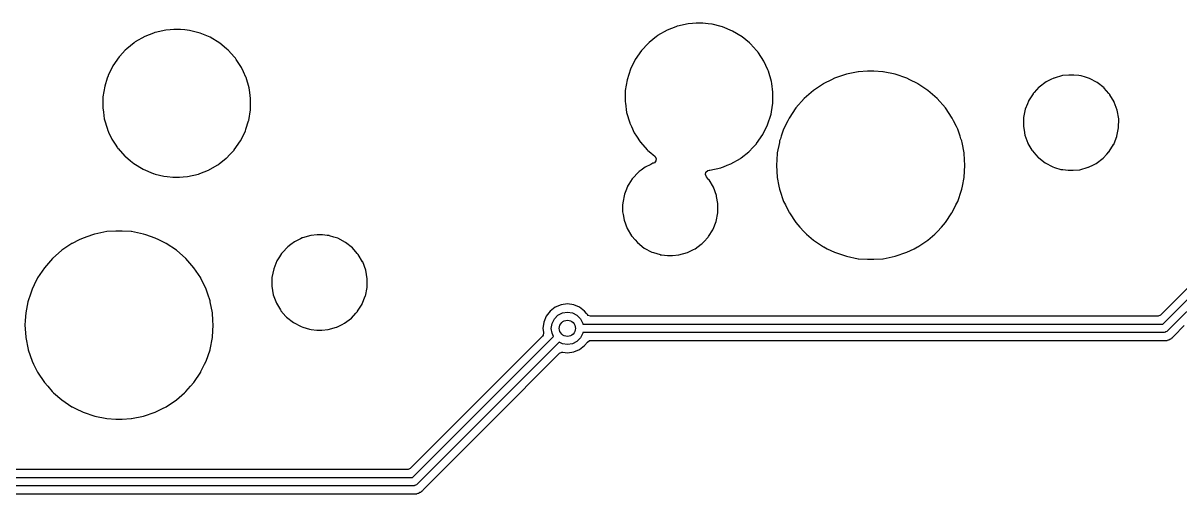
# Model space of a CAD drawing. Extents: x 0.6 to 14.8, y -5.2 to -0.6.
# Drawn here: x 9.391 to 10.52, y -3.27 to -2.81 of the extents above; entities that cross this region are included whole.
import ezdxf

# ---------------------------------------------------------------- set-up
doc = ezdxf.new("R2010")
doc.units = 0
doc.header["$MEASUREMENT"] = 0
doc.layers.add('BLACK', color=7, linetype='CONTINUOUS')

msp = doc.modelspace()

# ---------------------------------------------------------------- linework, layer by layer
at = {"layer": 'BLACK', "linetype": 'CONTINUOUS'}
for p, q in [((10.0397, -2.81104), (10.0292, -2.8134)), ((10.0398, -2.81103), (10.0397, -2.81104)), ((10.044, -2.81071), (10.0398, -2.81103)), ((10.0398, -2.81103), (10.0398, -2.81103)), ((10.0476, -2.81044), (10.044, -2.81071)), ((10.054, -2.81044), (10.0476, -2.81044)), ((10.0591, -2.81096), (10.054, -2.81044)), ((10.0627, -2.81133), (10.0591, -2.81096)), ((10.0629, -2.81134), (10.0627, -2.81133)), ((10.0627, -2.81133), (10.0627, -2.81133)), ((10.063, -2.81138), (10.0629, -2.81134)), ((10.0718, -2.8136), (10.063, -2.81138)), ((10.063, -2.81138), (10.063, -2.81138)), ((9.51786, -2.82012), (9.50936, -2.82342)), ((9.51921, -2.81959), (9.51786, -2.82012)), ((9.51934, -2.81954), (9.51921, -2.81959)), ((9.51921, -2.81959), (9.51921, -2.81959)), ((9.52979, -2.81718), (9.51934, -2.81954)), ((9.52993, -2.81717), (9.52979, -2.81718)), ((9.53418, -2.81685), (9.52993, -2.81717)), ((9.52993, -2.81717), (9.52993, -2.81717)), ((9.53775, -2.81659), (9.53418, -2.81685)), ((9.54412, -2.81659), (9.53775, -2.81659)), ((9.54828, -2.817), (9.54412, -2.81659)), ((9.55288, -2.81747), (9.54828, -2.817)), ((9.55302, -2.81748), (9.55288, -2.81747)), ((9.55288, -2.81747), (9.55288, -2.81747)), ((9.5634, -2.82012), (9.55302, -2.81748)), ((9.57328, -2.82426), (9.5634, -2.82012)), ((10.0099, -2.8226), (10.0098, -2.82269)), ((10.0192, -2.81728), (10.0099, -2.8226)), ((10.0277, -2.81398), (10.0192, -2.81728)), ((10.0291, -2.81345), (10.0277, -2.81398)), ((10.0292, -2.8134), (10.0291, -2.81345)), ((10.0291, -2.81345), (10.0291, -2.81345)), ((10.0733, -2.81398), (10.0718, -2.8136)), ((10.0831, -2.81812), (10.0733, -2.81398)), ((10.0923, -2.82368), (10.0831, -2.81812)), ((9.4988, -2.82973), (9.49165, -2.83537)), ((9.49995, -2.82883), (9.4988, -2.82973)), ((9.50006, -2.82874), (9.49995, -2.82883)), ((9.49995, -2.82883), (9.49995, -2.82883)), ((9.50936, -2.82342), (9.50006, -2.82874)), ((9.58244, -2.82982), (9.57328, -2.82426)), ((9.58255, -2.82991), (9.58244, -2.82982)), ((9.58924, -2.83548), (9.58255, -2.82991)), ((10.0002, -2.83063), (9.99452, -2.83667)), ((10.0015, -2.82923), (10.0002, -2.83063)), ((10.0087, -2.8236), (10.0015, -2.82923)), ((10.0098, -2.82269), (10.0087, -2.8236)), ((10.0098, -2.82269), (10.0098, -2.82269)), ((10.0924, -2.82377), (10.0923, -2.82368)), ((10.0996, -2.82974), (10.0924, -2.82377)), ((10.1005, -2.83053), (10.0996, -2.82974)), ((10.1006, -2.83063), (10.1005, -2.83053)), ((10.1065, -2.83715), (10.1006, -2.83063)), ((10.1006, -2.83063), (10.1006, -2.83063)), ((9.48431, -2.84317), (9.4782, -2.85197)), ((9.4848, -2.84265), (9.48431, -2.84317)), ((9.49033, -2.83677), (9.4848, -2.84265)), ((9.49165, -2.83537), (9.49033, -2.83677)), ((9.59067, -2.83667), (9.58924, -2.83548)), ((9.59077, -2.83677), (9.59067, -2.83667)), ((9.597, -2.84376), (9.59077, -2.83677)), ((9.59077, -2.83677), (9.59077, -2.83677)), ((9.59781, -2.84466), (9.597, -2.84376)), ((9.59789, -2.84478), (9.59781, -2.84466)), ((9.59865, -2.84594), (9.59789, -2.84478)), ((9.59789, -2.84478), (9.59789, -2.84478)), ((9.99417, -2.83703), (9.98807, -2.84583)), ((9.99452, -2.83667), (9.99417, -2.83703)), ((10.1076, -2.83845), (10.1065, -2.83715)), ((10.1077, -2.83852), (10.1076, -2.83845)), ((10.1078, -2.83864), (10.1077, -2.83852)), ((10.1082, -2.83929), (10.1078, -2.83864)), ((10.1078, -2.83864), (10.1078, -2.83864)), ((10.1135, -2.84747), (10.1082, -2.83929)), ((9.4782, -2.85197), (9.47347, -2.86158)), ((9.60368, -2.85362), (9.59865, -2.84594)), ((9.60569, -2.85798), (9.60368, -2.85362)), ((9.98333, -2.85544), (9.98006, -2.86564)), ((9.98807, -2.84583), (9.98333, -2.85544)), ((10.1156, -2.85185), (10.1135, -2.84747)), ((10.1175, -2.85613), (10.1156, -2.85185)), ((10.118, -2.8572), (10.1175, -2.85613)), ((9.4727, -2.86398), (9.4702, -2.87178)), ((9.47342, -2.86172), (9.4727, -2.86398)), ((9.47347, -2.86158), (9.47342, -2.86172)), ((9.6081, -2.8632), (9.60569, -2.85798)), ((9.60816, -2.86334), (9.6081, -2.8632)), ((9.61116, -2.87363), (9.60816, -2.86334)), ((9.98006, -2.86564), (9.97834, -2.87621)), ((10.121, -2.86749), (10.118, -2.8572)), ((10.1213, -2.86947), (10.121, -2.86749)), ((10.1797, -2.86564), (10.172, -2.86945)), ((10.1827, -2.86419), (10.1797, -2.86564)), ((10.1941, -2.86032), (10.1827, -2.86419)), ((10.2058, -2.85798), (10.1941, -2.86032)), ((10.206, -2.85797), (10.2058, -2.85798)), ((10.2148, -2.85739), (10.206, -2.85797)), ((10.206, -2.85797), (10.206, -2.85797)), ((10.2209, -2.85739), (10.2148, -2.85739)), ((10.2148, -2.85739), (10.2148, -2.85739)), ((10.2148, -2.85739), (10.2148, -2.85739)), ((10.2297, -2.85797), (10.2209, -2.85739)), ((10.2209, -2.85739), (10.2209, -2.85739)), ((10.2209, -2.85739), (10.2209, -2.85739)), ((10.2299, -2.85798), (10.2297, -2.85797)), ((10.2297, -2.85797), (10.2297, -2.85797)), ((10.2416, -2.86032), (10.2299, -2.85798)), ((10.253, -2.86419), (10.2416, -2.86032)), ((10.256, -2.86564), (10.253, -2.86419)), ((10.2637, -2.86945), (10.256, -2.86564)), ((10.3891, -2.86776), (10.3822, -2.87287)), ((10.3937, -2.8655), (10.3891, -2.86776)), ((10.3966, -2.86406), (10.3937, -2.8655)), ((10.3968, -2.86398), (10.3966, -2.86406)), ((10.3966, -2.86406), (10.3966, -2.86406)), ((10.405, -2.86166), (10.3968, -2.86398)), ((10.4113, -2.86108), (10.405, -2.86166)), ((10.4162, -2.86108), (10.4113, -2.86108)), ((10.421, -2.86165), (10.4162, -2.86108)), ((10.423, -2.86188), (10.421, -2.86165)), ((10.4232, -2.8619), (10.423, -2.86188)), ((10.423, -2.86188), (10.423, -2.86188)), ((10.4234, -2.86195), (10.4232, -2.8619)), ((10.4274, -2.8632), (10.4234, -2.86195)), ((10.4234, -2.86195), (10.4234, -2.86195)), ((10.4313, -2.86443), (10.4274, -2.8632)), ((10.4389, -2.86841), (10.4313, -2.86443)), ((9.4702, -2.87178), (9.46848, -2.88235)), ((9.6118, -2.87828), (9.61116, -2.87363)), ((9.61258, -2.88404), (9.6118, -2.87828)), ((9.97834, -2.87621), (9.9782, -2.88692)), ((10.1224, -2.87783), (10.1213, -2.86947)), ((10.1223, -2.88881), (10.1225, -2.8781)), ((10.1225, -2.8781), (10.1224, -2.87783)), ((10.1619, -2.87619), (10.1528, -2.88412)), ((10.1719, -2.86951), (10.1619, -2.87619)), ((10.172, -2.86945), (10.1719, -2.86951)), ((10.172, -2.86945), (10.172, -2.86945)), ((10.2638, -2.86951), (10.2637, -2.86945)), ((10.2637, -2.86945), (10.2637, -2.86945)), ((10.2738, -2.87619), (10.2638, -2.86951)), ((10.2829, -2.88412), (10.2738, -2.87619)), ((10.3775, -2.87796), (10.3764, -2.87914)), ((10.3764, -2.87914), (10.3764, -2.87929)), ((10.3821, -2.873), (10.3775, -2.87796)), ((10.3822, -2.87287), (10.3821, -2.873)), ((10.4456, -2.8737), (10.4389, -2.86841)), ((10.4457, -2.87383), (10.4456, -2.8737)), ((10.4504, -2.87914), (10.4457, -2.87383)), ((10.4512, -2.88012), (10.4504, -2.87914)), ((9.46848, -2.88235), (9.46834, -2.89306)), ((9.61248, -2.89422), (9.6126, -2.88438)), ((9.61261, -2.88424), (9.61258, -2.88404)), ((9.6126, -2.88438), (9.61261, -2.88424)), ((9.9782, -2.88692), (9.97822, -2.88707)), ((9.97822, -2.88707), (9.97822, -2.88707)), ((9.97822, -2.88707), (9.97844, -2.88867)), ((9.97844, -2.88867), (9.97965, -2.89754)), ((10.122, -2.89061), (10.1223, -2.88895)), ((10.1223, -2.88895), (10.1223, -2.88881)), ((10.1223, -2.88895), (10.1223, -2.88895)), ((10.1528, -2.88412), (10.1449, -2.89316)), ((10.2908, -2.89316), (10.2829, -2.88412)), ((10.3708, -2.88902), (10.3687, -2.8943)), ((10.3718, -2.88653), (10.3708, -2.88902)), ((10.3719, -2.88637), (10.3718, -2.88653)), ((10.3718, -2.88653), (10.3718, -2.88653)), ((10.3731, -2.88438), (10.3719, -2.88637)), ((10.3764, -2.87929), (10.3731, -2.88438)), ((10.3764, -2.87929), (10.3764, -2.87929)), ((10.4513, -2.88028), (10.4512, -2.88012)), ((10.4555, -2.88731), (10.4513, -2.88028)), ((10.4513, -2.88028), (10.4513, -2.88028)), ((10.4556, -2.88746), (10.4555, -2.88731)), ((10.4555, -2.88731), (10.4555, -2.88731)), ((10.4586, -2.89548), (10.4556, -2.88746)), ((9.46834, -2.89306), (9.46836, -2.89321)), ((9.46836, -2.89321), (9.46893, -2.89739)), ((9.46836, -2.89321), (9.46836, -2.89321)), ((9.46893, -2.89739), (9.46978, -2.90368)), ((9.61074, -2.90552), (9.61247, -2.89495)), ((9.61247, -2.89495), (9.61248, -2.89422)), ((9.97965, -2.89754), (9.98264, -2.90782)), ((10.1173, -2.90958), (10.1206, -2.89938)), ((10.1206, -2.89938), (10.122, -2.89061)), ((10.1449, -2.89316), (10.1382, -2.90317)), ((10.2975, -2.90317), (10.2908, -2.89316)), ((10.3687, -2.8943), (10.3671, -2.90268)), ((10.46, -2.90389), (10.4586, -2.89548)), ((9.46978, -2.90368), (9.47278, -2.91396)), ((9.60808, -2.91384), (9.6107, -2.90566)), ((9.6107, -2.90566), (9.61074, -2.90552)), ((9.98264, -2.90782), (9.98271, -2.90795)), ((9.98271, -2.90795), (9.98271, -2.90795)), ((9.98271, -2.90795), (9.98429, -2.9114)), ((9.98429, -2.9114), (9.98713, -2.91755)), ((10.1126, -2.91919), (10.1173, -2.90958)), ((10.1369, -2.90586), (10.1329, -2.91395)), ((10.1382, -2.90328), (10.1369, -2.90586)), ((10.1382, -2.90317), (10.1382, -2.90328)), ((10.1382, -2.90328), (10.1382, -2.90328)), ((10.2975, -2.90328), (10.2975, -2.90317)), ((10.2988, -2.90586), (10.2975, -2.90328)), ((10.2975, -2.90328), (10.2975, -2.90328)), ((10.3015, -2.91122), (10.2988, -2.90586)), ((10.3028, -2.91395), (10.3015, -2.91122)), ((10.367, -2.90971), (10.3669, -2.91122)), ((10.3669, -2.91122), (10.367, -2.9114)), ((10.3671, -2.90268), (10.367, -2.90552)), ((10.367, -2.90552), (10.367, -2.90971)), ((10.367, -2.9114), (10.3676, -2.91481)), ((10.367, -2.9114), (10.367, -2.9114)), ((10.4582, -2.92081), (10.4599, -2.91244)), ((10.4599, -2.91244), (10.46, -2.90389)), ((9.47278, -2.91396), (9.47284, -2.91409)), ((9.47284, -2.91409), (9.47284, -2.91409)), ((9.47284, -2.91409), (9.47404, -2.91669)), ((9.47404, -2.91669), (9.47726, -2.92369)), ((9.47726, -2.92369), (9.48047, -2.92858)), ((9.60274, -2.92533), (9.60748, -2.91572)), ((9.60748, -2.91572), (9.60808, -2.91384)), ((9.98713, -2.91755), (9.98916, -2.92064)), ((9.98916, -2.92064), (9.99288, -2.92632)), ((10.1065, -2.92799), (10.1126, -2.91919)), ((10.1297, -2.92332), (10.129, -2.92534)), ((10.1306, -2.92081), (10.1297, -2.92332)), ((10.1329, -2.91395), (10.1306, -2.92081)), ((10.3051, -2.92081), (10.3028, -2.91395)), ((10.306, -2.92332), (10.3051, -2.92081)), ((10.3067, -2.92534), (10.306, -2.92332)), ((10.3676, -2.91481), (10.3684, -2.91964)), ((10.3684, -2.91964), (10.3714, -2.92765)), ((10.4554, -2.92799), (10.4582, -2.92098)), ((10.4582, -2.92098), (10.4582, -2.92081)), ((9.48047, -2.92858), (9.48284, -2.93219)), ((9.48284, -2.93219), (9.48314, -2.93265)), ((9.48314, -2.93265), (9.48323, -2.93275)), ((9.48323, -2.93275), (9.48323, -2.93275)), ((9.48323, -2.93275), (9.49, -2.94034)), ((9.5921, -2.93896), (9.59654, -2.93424)), ((9.59654, -2.93424), (9.59664, -2.93413)), ((9.59654, -2.93424), (9.59654, -2.93424)), ((9.59664, -2.93413), (9.60274, -2.92533)), ((9.99288, -2.92632), (9.993, -2.92651)), ((9.993, -2.92651), (9.9931, -2.92661)), ((9.9931, -2.92661), (9.9931, -2.92661)), ((9.9931, -2.92661), (9.99981, -2.93413)), ((9.99981, -2.93413), (10.0001, -2.9345)), ((10.0001, -2.9345), (10.0002, -2.93459)), ((10.0002, -2.93459), (10.0002, -2.93459)), ((10.0002, -2.93459), (10.0032, -2.93701)), ((10.0992, -2.93579), (10.1028, -2.93195)), ((10.1028, -2.93195), (10.1064, -2.9281)), ((10.1064, -2.9281), (10.1065, -2.92799)), ((10.1064, -2.9281), (10.1064, -2.9281)), ((10.1287, -2.92698), (10.1267, -2.93714)), ((10.129, -2.92547), (10.1287, -2.92698)), ((10.129, -2.92534), (10.129, -2.92547)), ((10.129, -2.92547), (10.129, -2.92547)), ((10.3067, -2.92547), (10.3067, -2.92534)), ((10.307, -2.92698), (10.3067, -2.92547)), ((10.3067, -2.92547), (10.3067, -2.92547)), ((10.309, -2.93714), (10.307, -2.92698)), ((10.3714, -2.92765), (10.3714, -2.9278)), ((10.3714, -2.9278), (10.3714, -2.92781)), ((10.3714, -2.92781), (10.3753, -2.93424)), ((10.3753, -2.93424), (10.3757, -2.93499)), ((10.3757, -2.93499), (10.3758, -2.93513)), ((10.3758, -2.93513), (10.3758, -2.93513)), ((10.3758, -2.93513), (10.3792, -2.93896)), ((10.4507, -2.93569), (10.455, -2.9289)), ((10.455, -2.9289), (10.4551, -2.92875)), ((10.4551, -2.92875), (10.4554, -2.92799)), ((9.49, -2.94034), (9.49027, -2.94064)), ((9.49027, -2.94064), (9.49038, -2.94073)), ((9.49038, -2.94073), (9.49038, -2.94073)), ((9.49038, -2.94073), (9.49531, -2.94483)), ((9.49531, -2.94483), (9.49851, -2.94749)), ((9.58202, -2.94767), (9.58877, -2.94235)), ((9.58877, -2.94235), (9.5893, -2.94193)), ((9.5893, -2.94193), (9.5921, -2.93896)), ((10.0032, -2.93701), (10.0055, -2.93896)), ((10.0055, -2.93896), (10.0072, -2.94033)), ((10.0067, -2.94663), (10.0058, -2.94703)), ((10.0083, -2.94478), (10.0067, -2.94663)), ((10.0072, -2.94033), (10.0084, -2.94237)), ((10.0084, -2.94237), (10.0083, -2.94478)), ((10.0814, -2.94774), (10.0907, -2.94243)), ((10.0907, -2.94243), (10.0913, -2.94202)), ((10.0913, -2.94202), (10.099, -2.93588)), ((10.099, -2.93588), (10.0992, -2.93579)), ((10.1262, -2.94383), (10.1259, -2.94914)), ((10.1267, -2.93726), (10.1262, -2.94383)), ((10.1267, -2.93714), (10.1267, -2.93726)), ((10.1267, -2.93726), (10.1267, -2.93726)), ((10.309, -2.93726), (10.309, -2.93714)), ((10.3095, -2.94383), (10.309, -2.93726)), ((10.309, -2.93726), (10.309, -2.93726)), ((10.3098, -2.94914), (10.3095, -2.94383)), ((10.3792, -2.93896), (10.3814, -2.94141)), ((10.3814, -2.94141), (10.3815, -2.94153)), ((10.3815, -2.94153), (10.3821, -2.94202)), ((10.3821, -2.94202), (10.3881, -2.9467)), ((10.3881, -2.9467), (10.3956, -2.95068)), ((10.4379, -2.94735), (10.4447, -2.94224)), ((10.4447, -2.94224), (10.4483, -2.93837)), ((10.4483, -2.93837), (10.4504, -2.9361)), ((10.4504, -2.9361), (10.4505, -2.93597)), ((10.4504, -2.9361), (10.4504, -2.9361)), ((10.4505, -2.93597), (10.4507, -2.93569)), ((9.49851, -2.94749), (9.50766, -2.95304)), ((9.50766, -2.95304), (9.51754, -2.95719)), ((9.51754, -2.95719), (9.51768, -2.95722)), ((9.51768, -2.95722), (9.51768, -2.95722)), ((9.51768, -2.95722), (9.51961, -2.95771)), ((9.51961, -2.95771), (9.52792, -2.95982)), ((9.55115, -2.96013), (9.5616, -2.95776)), ((9.5616, -2.95776), (9.56299, -2.95722)), ((9.56299, -2.95722), (9.56739, -2.95551)), ((9.56739, -2.95551), (9.57158, -2.95388)), ((9.57158, -2.95388), (9.57994, -2.9491)), ((9.57994, -2.9491), (9.58076, -2.94864)), ((9.58076, -2.94864), (9.58088, -2.94857)), ((9.58076, -2.94864), (9.58076, -2.94864)), ((9.58088, -2.94857), (9.58202, -2.94767)), ((9.99087, -2.95617), (9.98563, -2.96183)), ((9.99099, -2.95604), (9.99087, -2.95617)), ((9.99203, -2.95526), (9.99099, -2.95604)), ((9.99369, -2.95402), (9.99203, -2.95526)), ((9.99783, -2.95092), (9.99369, -2.95402)), ((10.0032, -2.94829), (9.99783, -2.95092)), ((10.0053, -2.94723), (10.0032, -2.94829)), ((10.0055, -2.94715), (10.0053, -2.94723)), ((10.0053, -2.94723), (10.0053, -2.94723)), ((10.0057, -2.94708), (10.0055, -2.94715)), ((10.0058, -2.94704), (10.0057, -2.94708)), ((10.0058, -2.94703), (10.0058, -2.94703)), ((10.0058, -2.94703), (10.0058, -2.94704)), ((10.0566, -2.95829), (10.0571, -2.95594)), ((10.0571, -2.95594), (10.0589, -2.95435)), ((10.0589, -2.95435), (10.0602, -2.95405)), ((10.0602, -2.95405), (10.0609, -2.954)), ((10.0609, -2.954), (10.061, -2.95399)), ((10.0609, -2.954), (10.0609, -2.954)), ((10.061, -2.95399), (10.0715, -2.95162)), ((10.0715, -2.95162), (10.0723, -2.95129)), ((10.0723, -2.95129), (10.0743, -2.95051)), ((10.0743, -2.95051), (10.0779, -2.94914)), ((10.0779, -2.94914), (10.0814, -2.94774)), ((10.1259, -2.94914), (10.1259, -2.94927)), ((10.1259, -2.94927), (10.1267, -2.96072)), ((10.309, -2.96072), (10.3098, -2.94927)), ((10.3098, -2.94927), (10.3098, -2.94914)), ((10.3956, -2.95068), (10.3972, -2.95118)), ((10.3972, -2.95118), (10.4036, -2.95316)), ((10.4036, -2.95316), (10.4036, -2.95316)), ((10.4036, -2.95316), (10.4038, -2.95321)), ((10.4038, -2.95321), (10.404, -2.95323)), ((10.404, -2.95323), (10.404, -2.95323)), ((10.404, -2.95323), (10.4054, -2.9534)), ((10.4054, -2.9534), (10.4107, -2.95403)), ((10.4107, -2.95403), (10.4156, -2.95403)), ((10.4156, -2.95403), (10.422, -2.95345)), ((10.422, -2.95345), (10.4302, -2.95113)), ((10.4302, -2.95113), (10.4304, -2.95103)), ((10.4304, -2.95103), (10.4352, -2.94867)), ((10.4352, -2.94867), (10.4379, -2.94735)), ((9.52792, -2.95982), (9.52807, -2.95984)), ((9.52807, -2.95984), (9.52807, -2.95984)), ((9.52807, -2.95984), (9.53105, -2.96014)), ((9.53105, -2.96014), (9.53682, -2.96072)), ((9.53682, -2.96072), (9.54319, -2.96072)), ((9.54319, -2.96072), (9.54676, -2.96045)), ((9.54676, -2.96045), (9.55101, -2.96014)), ((9.55101, -2.96014), (9.55115, -2.96013)), ((9.55101, -2.96014), (9.55101, -2.96014)), ((9.98182, -2.96765), (9.98063, -2.96953)), ((9.9851, -2.96246), (9.98182, -2.96765)), ((9.98519, -2.96231), (9.9851, -2.96246)), ((9.9851, -2.96246), (9.9851, -2.96246)), ((9.98563, -2.96183), (9.98519, -2.96231)), ((10.0575, -2.96051), (10.0566, -2.95829)), ((10.0597, -2.96298), (10.0575, -2.96051)), ((10.06, -2.96329), (10.0597, -2.96298)), ((10.0601, -2.96344), (10.06, -2.96329)), ((10.0643, -2.97047), (10.0601, -2.96344)), ((10.0601, -2.96344), (10.0601, -2.96344)), ((10.1267, -2.96072), (10.1267, -2.96114)), ((10.1267, -2.96114), (10.1283, -2.96939)), ((10.1283, -2.96939), (10.1289, -2.97229)), ((10.3068, -2.97229), (10.3074, -2.96939)), ((10.3074, -2.96939), (10.309, -2.96114)), ((10.309, -2.96114), (10.309, -2.96072)), ((10.6288, -2.96721), (10.5007, -3.0953)), ((10.5029, -3.10433), (10.6427, -2.96446)), ((10.6521, -2.96623), (10.5073, -3.11105)), ((9.97747, -2.97747), (9.9758, -2.98584)), ((9.9788, -2.97413), (9.97747, -2.97747)), ((9.98057, -2.9697), (9.9788, -2.97413)), ((9.98063, -2.96953), (9.98057, -2.9697)), ((9.98057, -2.9697), (9.98057, -2.9697)), ((10.0643, -2.97063), (10.0643, -2.97047)), ((10.0643, -2.97047), (10.0643, -2.97047)), ((10.0673, -2.97864), (10.0643, -2.97063)), ((10.0675, -2.9797), (10.0673, -2.97864)), ((10.0686, -2.98646), (10.0675, -2.9797)), ((10.1289, -2.97229), (10.129, -2.97294)), ((10.129, -2.97294), (10.1291, -2.97306)), ((10.1291, -2.97306), (10.1291, -2.97306)), ((10.1291, -2.97306), (10.1292, -2.97345)), ((10.1292, -2.97345), (10.1329, -2.98433)), ((10.3028, -2.98433), (10.3065, -2.97345)), ((10.3065, -2.97345), (10.3066, -2.97306)), ((10.3066, -2.97306), (10.3067, -2.97294)), ((10.3066, -2.97306), (10.3066, -2.97306)), ((10.3067, -2.97294), (10.3068, -2.97229)), ((9.97577, -2.98797), (9.97569, -2.99409)), ((9.9758, -2.98584), (9.97577, -2.98797)), ((10.0688, -2.98706), (10.0686, -2.98646)), ((10.0686, -2.9956), (10.0687, -2.98808)), ((10.0687, -2.98724), (10.0688, -2.98706)), ((10.0687, -2.98808), (10.0687, -2.98724)), ((10.0687, -2.98724), (10.0687, -2.98724)), ((10.1329, -2.98433), (10.1346, -2.98785)), ((10.1346, -2.98785), (10.1379, -2.99456)), ((10.2978, -2.99456), (10.3011, -2.98785)), ((10.3011, -2.98785), (10.3028, -2.98433)), ((9.97569, -2.99409), (9.97569, -2.99438)), ((9.97569, -2.99438), (9.97572, -2.99456)), ((9.97572, -2.99456), (9.97616, -2.99711)), ((9.97572, -2.99456), (9.97572, -2.99456)), ((9.97616, -2.99711), (9.97714, -3.0028)), ((9.97714, -3.0028), (9.98009, -3.01082)), ((10.067, -3.00398), (10.0686, -2.9956)), ((10.1379, -2.99456), (10.1382, -2.99511)), ((10.1382, -2.99511), (10.1383, -2.99522)), ((10.1383, -2.99522), (10.1383, -2.99522)), ((10.1383, -2.99522), (10.1386, -2.9957)), ((10.1386, -2.9957), (10.1449, -3.00511)), ((10.2908, -3.00511), (10.2971, -2.9957)), ((10.2971, -2.9957), (10.2974, -2.99522)), ((10.2974, -2.99522), (10.2975, -2.99511)), ((10.2974, -2.99522), (10.2974, -2.99522)), ((10.2975, -2.99511), (10.2978, -2.99456)), ((9.47224, -3.01391), (9.46044, -3.01626)), ((9.47236, -3.0139), (9.47224, -3.01391)), ((9.48117, -3.01333), (9.47236, -3.0139)), ((9.47236, -3.0139), (9.47236, -3.0139)), ((9.48124, -3.01332), (9.48117, -3.01333)), ((9.48117, -3.01333), (9.48117, -3.01333)), ((9.48724, -3.01332), (9.48124, -3.01332)), ((9.48731, -3.01333), (9.48724, -3.01332)), ((9.49611, -3.0139), (9.48731, -3.01333)), ((9.48731, -3.01333), (9.48731, -3.01333)), ((9.49624, -3.01391), (9.49611, -3.0139)), ((9.49611, -3.0139), (9.49611, -3.0139)), ((9.50804, -3.01626), (9.49624, -3.01391)), ((9.98009, -3.01082), (9.98018, -3.01097)), ((9.98018, -3.01097), (9.98018, -3.01097)), ((9.98018, -3.01097), (9.9843, -3.01789)), ((10.0596, -3.01862), (10.0637, -3.01206)), ((10.0637, -3.01206), (10.0638, -3.01191)), ((10.0638, -3.01191), (10.064, -3.01151)), ((10.064, -3.01151), (10.0669, -3.00414)), ((10.0669, -3.00414), (10.067, -3.00398)), ((10.1449, -3.00511), (10.1488, -3.00951)), ((10.1488, -3.00951), (10.1525, -3.01376)), ((10.1525, -3.01376), (10.1528, -3.01416)), ((10.1528, -3.01416), (10.1529, -3.01424)), ((10.1529, -3.01424), (10.1552, -3.01623)), ((10.2805, -3.01623), (10.2828, -3.01424)), ((10.2828, -3.01424), (10.2829, -3.01416)), ((10.2829, -3.01416), (10.2832, -3.01376)), ((10.2832, -3.01376), (10.2869, -3.00951)), ((10.2869, -3.00951), (10.2908, -3.00511)), ((9.43827, -3.02544), (9.42826, -3.03213)), ((9.43838, -3.02539), (9.43827, -3.02544)), ((9.44535, -3.02195), (9.43838, -3.02539)), ((9.43838, -3.02539), (9.43838, -3.02539)), ((9.44905, -3.02012), (9.44535, -3.02195)), ((9.45821, -3.01701), (9.44905, -3.02012)), ((9.46032, -3.0163), (9.45821, -3.01701)), ((9.46044, -3.01626), (9.46032, -3.0163)), ((9.46032, -3.0163), (9.46032, -3.0163)), ((9.50816, -3.0163), (9.50804, -3.01626)), ((9.51027, -3.01701), (9.50816, -3.0163)), ((9.50816, -3.0163), (9.50816, -3.0163)), ((9.51943, -3.02012), (9.51027, -3.01701)), ((9.52313, -3.02195), (9.51943, -3.02012)), ((9.5301, -3.02539), (9.52313, -3.02195)), ((9.53021, -3.02544), (9.5301, -3.02539)), ((9.5301, -3.02539), (9.5301, -3.02539)), ((9.54021, -3.03213), (9.53021, -3.02544)), ((9.65548, -3.02369), (9.65194, -3.02634)), ((9.6613, -3.02082), (9.65548, -3.02369)), ((9.66298, -3.01999), (9.6613, -3.02082)), ((9.66314, -3.01992), (9.66298, -3.01999)), ((9.66298, -3.01999), (9.66298, -3.01999)), ((9.67136, -3.0176), (9.66314, -3.01992)), ((9.6777, -3.01701), (9.67136, -3.0176)), ((9.68264, -3.01701), (9.6777, -3.01701)), ((9.68742, -3.01758), (9.68264, -3.01701)), ((9.6894, -3.01781), (9.68742, -3.01758)), ((9.68957, -3.01784), (9.6894, -3.01781)), ((9.6894, -3.01781), (9.6894, -3.01781)), ((9.68974, -3.01789), (9.68957, -3.01784)), ((9.69376, -3.01914), (9.68974, -3.01789)), ((9.68974, -3.01789), (9.68974, -3.01789)), ((9.69773, -3.02037), (9.69376, -3.01914)), ((9.70529, -3.02435), (9.69773, -3.02037)), ((9.712, -3.02963), (9.70529, -3.02435)), ((9.9843, -3.01789), (9.98446, -3.01816)), ((9.98446, -3.01816), (9.98458, -3.01829)), ((9.98458, -3.01829), (9.98458, -3.01829)), ((9.98458, -3.01829), (9.98783, -3.022)), ((9.98783, -3.022), (9.99009, -3.02458)), ((9.99009, -3.02458), (9.9968, -3.02987)), ((10.0525, -3.0261), (10.0533, -3.02552)), ((10.0533, -3.02552), (10.0535, -3.02541)), ((10.0533, -3.02552), (10.0533, -3.02552)), ((10.0535, -3.02541), (10.0549, -3.0238)), ((10.0549, -3.0238), (10.0591, -3.01927)), ((10.0591, -3.01927), (10.0593, -3.01914)), ((10.0591, -3.01927), (10.0591, -3.01927)), ((10.0593, -3.01914), (10.0596, -3.01862)), ((10.1552, -3.01623), (10.1619, -3.02209)), ((10.1619, -3.02209), (10.1719, -3.02877)), ((10.2638, -3.02877), (10.2738, -3.02209)), ((10.2738, -3.02209), (10.2805, -3.01623)), ((9.42826, -3.03213), (9.41922, -3.04006)), ((9.54926, -3.04006), (9.54021, -3.03213)), ((9.64274, -3.03523), (9.64072, -3.03843)), ((9.64284, -3.03508), (9.64274, -3.03523)), ((9.64274, -3.03523), (9.64274, -3.03523)), ((9.64394, -3.03389), (9.64284, -3.03508)), ((9.64852, -3.02894), (9.64394, -3.03389)), ((9.64864, -3.0288), (9.64852, -3.02894)), ((9.64882, -3.02867), (9.64864, -3.0288)), ((9.65194, -3.02634), (9.64882, -3.02867)), ((9.71212, -3.02977), (9.712, -3.02963)), ((9.71677, -3.03508), (9.71212, -3.02977)), ((9.71763, -3.03606), (9.71677, -3.03508)), ((9.71772, -3.03621), (9.71763, -3.03606)), ((9.72191, -3.04324), (9.71772, -3.03621)), ((9.71772, -3.03621), (9.71772, -3.03621)), ((9.9968, -3.02987), (10.0044, -3.03384)), ((10.0044, -3.03384), (10.006, -3.03435)), ((10.006, -3.03435), (10.0123, -3.03632)), ((10.0123, -3.03632), (10.0123, -3.03632)), ((10.0123, -3.03632), (10.0125, -3.03638)), ((10.0125, -3.03638), (10.0127, -3.0364)), ((10.0127, -3.0364), (10.0127, -3.0364)), ((10.0127, -3.0364), (10.0138, -3.03653)), ((10.0138, -3.03653), (10.0195, -3.0372)), ((10.0195, -3.0372), (10.0244, -3.0372)), ((10.0244, -3.0372), (10.0307, -3.03662)), ((10.0307, -3.03662), (10.0389, -3.0343)), ((10.0389, -3.0343), (10.0392, -3.03418)), ((10.0392, -3.03418), (10.0448, -3.03141)), ((10.0448, -3.03141), (10.0466, -3.03052)), ((10.0466, -3.03052), (10.0525, -3.0261)), ((10.1719, -3.02877), (10.172, -3.02883)), ((10.172, -3.02883), (10.172, -3.02883)), ((10.172, -3.02883), (10.1754, -3.03052)), ((10.1754, -3.03052), (10.1827, -3.03409)), ((10.1827, -3.03409), (10.1941, -3.03796)), ((10.2416, -3.03796), (10.253, -3.03409)), ((10.253, -3.03409), (10.2603, -3.03052)), ((10.2603, -3.03052), (10.2637, -3.02883)), ((10.2637, -3.02883), (10.2638, -3.02877)), ((10.2637, -3.02883), (10.2637, -3.02883)), ((9.41922, -3.04006), (9.41129, -3.0491)), ((9.55719, -3.0491), (9.54926, -3.04006)), ((9.63619, -3.04755), (9.63512, -3.05023)), ((9.63821, -3.04247), (9.63619, -3.04755)), ((9.63828, -3.0423), (9.63821, -3.04247)), ((9.63821, -3.04247), (9.63821, -3.04247)), ((9.64072, -3.03843), (9.63828, -3.0423)), ((9.722, -3.0434), (9.72191, -3.04324)), ((9.72191, -3.04324), (9.72191, -3.04324)), ((9.72495, -3.05141), (9.722, -3.0434)), ((10.1941, -3.03796), (10.2058, -3.0403)), ((10.2058, -3.0403), (10.206, -3.04031)), ((10.206, -3.04031), (10.206, -3.04031)), ((10.206, -3.04031), (10.2148, -3.04089)), ((10.2148, -3.04089), (10.2148, -3.04089)), ((10.2148, -3.04089), (10.2148, -3.04089)), ((10.2148, -3.04089), (10.2209, -3.04089)), ((10.2209, -3.04089), (10.2297, -3.04031)), ((10.2209, -3.04089), (10.2209, -3.04089)), ((10.2209, -3.04089), (10.2209, -3.04089)), ((10.2297, -3.04031), (10.2299, -3.0403)), ((10.2297, -3.04031), (10.2297, -3.04031)), ((10.2299, -3.0403), (10.2416, -3.03796)), ((9.40455, -3.05921), (9.40345, -3.06146)), ((9.40461, -3.0591), (9.40455, -3.05921)), ((9.40455, -3.05921), (9.40455, -3.05921)), ((9.41129, -3.0491), (9.40461, -3.0591)), ((9.56387, -3.0591), (9.55719, -3.0491)), ((9.56393, -3.05921), (9.56387, -3.0591)), ((9.56503, -3.06146), (9.56393, -3.05921)), ((9.56393, -3.05921), (9.56393, -3.05921)), ((9.63345, -3.05861), (9.63341, -3.06146)), ((9.63512, -3.05023), (9.63345, -3.05861)), ((9.7264, -3.05983), (9.72495, -3.05141)), ((9.39929, -3.06989), (9.39696, -3.07675)), ((9.40345, -3.06146), (9.39929, -3.06989)), ((9.56784, -3.06715), (9.56503, -3.06146)), ((9.56919, -3.06989), (9.56784, -3.06715)), ((9.57152, -3.07675), (9.56919, -3.06989)), ((9.63336, -3.06565), (9.63334, -3.06715)), ((9.63334, -3.06715), (9.63478, -3.07557)), ((9.63341, -3.06146), (9.63336, -3.06565)), ((9.72462, -3.07675), (9.72629, -3.06837)), ((9.72629, -3.06837), (9.7264, -3.05983)), ((9.3954, -3.0814), (9.39519, -3.08244)), ((9.39542, -3.08128), (9.3954, -3.0814)), ((9.3954, -3.0814), (9.3954, -3.0814)), ((9.39598, -3.07962), (9.39542, -3.08128)), ((9.39696, -3.07675), (9.39598, -3.07962)), ((9.57249, -3.07962), (9.57152, -3.07675)), ((9.57306, -3.08128), (9.57249, -3.07962)), ((9.57308, -3.0814), (9.57306, -3.08128)), ((9.57329, -3.08244), (9.57308, -3.0814)), ((9.57308, -3.0814), (9.57308, -3.0814)), ((9.63478, -3.07557), (9.63774, -3.08359)), ((9.72155, -3.08446), (9.72456, -3.07691)), ((9.72456, -3.07691), (9.72462, -3.07675)), ((9.39307, -3.0932), (9.39258, -3.10071)), ((9.39308, -3.09307), (9.39307, -3.0932)), ((9.39307, -3.0932), (9.39307, -3.0932)), ((9.39519, -3.08244), (9.39308, -3.09307)), ((9.5754, -3.09307), (9.57329, -3.08244)), ((9.57541, -3.0932), (9.5754, -3.09307)), ((9.5759, -3.10071), (9.57541, -3.0932)), ((9.57541, -3.0932), (9.57541, -3.0932)), ((9.63774, -3.08359), (9.63783, -3.08374)), ((9.63783, -3.08374), (9.63783, -3.08374)), ((9.63783, -3.08374), (9.64175, -3.09032)), ((9.64175, -3.09032), (9.64211, -3.09093)), ((9.64211, -3.09093), (9.64223, -3.09106)), ((9.64223, -3.09106), (9.64223, -3.09106)), ((9.64223, -3.09106), (9.64714, -3.09666)), ((9.7111, -3.09818), (9.71542, -3.09351)), ((9.71542, -3.09351), (9.71678, -3.09204)), ((9.71678, -3.09204), (9.7169, -3.09191)), ((9.71678, -3.09204), (9.71678, -3.09204)), ((9.7169, -3.09191), (9.71708, -3.09162)), ((9.71708, -3.09162), (9.72136, -3.08483)), ((9.72136, -3.08483), (9.72146, -3.08468)), ((9.72146, -3.08468), (9.72155, -3.08446)), ((9.90496, -3.09141), (9.90117, -3.09634)), ((9.9099, -3.08762), (9.90496, -3.09141)), ((9.91565, -3.08523), (9.9099, -3.08762)), ((9.91256, -3.09553), (9.91695, -3.09329)), ((9.92182, -3.08442), (9.91565, -3.08523)), ((9.91695, -3.09329), (9.92182, -3.09252)), ((9.92799, -3.08523), (9.92182, -3.08442)), ((9.92182, -3.09252), (9.92669, -3.09329)), ((9.92669, -3.09329), (9.93108, -3.09553)), ((9.93374, -3.08762), (9.92799, -3.08523)), ((9.93868, -3.09141), (9.93374, -3.08762)), ((9.94039, -3.09364), (9.93868, -3.09141)), ((9.94137, -3.09491), (9.94039, -3.09364)), ((9.39258, -3.10071), (9.39229, -3.10507)), ((9.57619, -3.10507), (9.5759, -3.10071)), ((9.64714, -3.09666), (9.64774, -3.09735)), ((9.64774, -3.09735), (9.65445, -3.10264)), ((9.65445, -3.10264), (9.66201, -3.10661)), ((9.6968, -3.10697), (9.70198, -3.10441)), ((9.70198, -3.10441), (9.70426, -3.10329)), ((9.70426, -3.10329), (9.7111, -3.09818)), ((9.89879, -3.1021), (9.89797, -3.10827)), ((9.90117, -3.09634), (9.89879, -3.1021)), ((9.90607, -3.10827), (9.90684, -3.1034)), ((9.90684, -3.1034), (9.90908, -3.09901)), ((9.90908, -3.09901), (9.91256, -3.09553)), ((9.93108, -3.09553), (9.93456, -3.09901)), ((9.93456, -3.09901), (9.9368, -3.1034)), ((9.9368, -3.1034), (9.93694, -3.10433)), ((9.93694, -3.10433), (10.5029, -3.10433)), ((9.94217, -3.09569), (9.94137, -3.09491)), ((9.94446, -3.09644), (9.94217, -3.09569)), ((10.2476, -3.09644), (9.94446, -3.09644)), ((10.498, -3.09644), (10.2476, -3.09644)), ((10.4986, -3.09639), (10.498, -3.09644)), ((10.5007, -3.0953), (10.4986, -3.09639)), ((9.39229, -3.10507), (9.3923, -3.1052)), ((9.3923, -3.1052), (9.39305, -3.11665)), ((9.57543, -3.11665), (9.57618, -3.1052)), ((9.57618, -3.1052), (9.57619, -3.10507)), ((9.66201, -3.10661), (9.66362, -3.10711)), ((9.66362, -3.10711), (9.66999, -3.10909)), ((9.66999, -3.10909), (9.66999, -3.10909)), ((9.66999, -3.10909), (9.67016, -3.10915)), ((9.67016, -3.10915), (9.67034, -3.10917)), ((9.67034, -3.10917), (9.67034, -3.10917)), ((9.67034, -3.10917), (9.67177, -3.10934)), ((9.67177, -3.10934), (9.6771, -3.10997)), ((9.6771, -3.10997), (9.68204, -3.10997)), ((9.68204, -3.10997), (9.68838, -3.10938)), ((9.68838, -3.10938), (9.6966, -3.10707)), ((9.6966, -3.10707), (9.6968, -3.10697)), ((9.77058, -3.25394), (9.90838, -3.11614)), ((9.89744, -3.11591), (9.83284, -3.18051)), ((9.89811, -3.11502), (9.89744, -3.11591)), ((9.89797, -3.10827), (9.89848, -3.1121)), ((9.89855, -3.11265), (9.89811, -3.11502)), ((9.89848, -3.1121), (9.89855, -3.11265)), ((9.90684, -3.11313), (9.90607, -3.10827)), ((9.90838, -3.11614), (9.90684, -3.11313)), ((9.9368, -3.11313), (9.93456, -3.11752)), ((9.93694, -3.1122), (9.9368, -3.11313)), ((10.5045, -3.1122), (9.93694, -3.1122)), ((10.5048, -3.11211), (10.5045, -3.1122)), ((10.5051, -3.11216), (10.5048, -3.11211)), ((10.5059, -3.11174), (10.5051, -3.11216)), ((10.5068, -3.11145), (10.5059, -3.11174)), ((10.507, -3.1112), (10.5068, -3.11145)), ((10.5073, -3.11105), (10.507, -3.1112)), ((10.5133, -3.11627), (10.5136, -3.11587)), ((10.5136, -3.11587), (10.524, -3.10551)), ((9.39305, -3.11665), (9.39308, -3.11707)), ((9.39308, -3.11707), (9.39542, -3.12887)), ((9.57306, -3.12887), (9.5754, -3.11707)), ((9.5754, -3.11707), (9.57543, -3.11665)), ((9.91394, -3.12171), (9.775, -3.26066)), ((9.91695, -3.12324), (9.91394, -3.12171)), ((9.92182, -3.12402), (9.91695, -3.12324)), ((9.92669, -3.12324), (9.92182, -3.12402)), ((9.93108, -3.12101), (9.92669, -3.12324)), ((9.93456, -3.11752), (9.93108, -3.12101)), ((9.93374, -3.12892), (9.93868, -3.12513)), ((9.93868, -3.12513), (9.94137, -3.12162)), ((9.94137, -3.12162), (9.94336, -3.12026)), ((9.94336, -3.12026), (9.94446, -3.1201)), ((9.94446, -3.1201), (10.4682, -3.1201)), ((10.4682, -3.1201), (10.5024, -3.1201)), ((10.5024, -3.1201), (10.5026, -3.12011)), ((10.5026, -3.12011), (10.5027, -3.12017)), ((10.5027, -3.12017), (10.5047, -3.1201)), ((10.5047, -3.1201), (10.5048, -3.1201)), ((10.5048, -3.1201), (10.5056, -3.1201)), ((10.5056, -3.1201), (10.5058, -3.12007)), ((10.5058, -3.12007), (10.506, -3.12005)), ((10.506, -3.12005), (10.5066, -3.12003)), ((10.5066, -3.12003), (10.5068, -3.12002)), ((10.5068, -3.12002), (10.5071, -3.12001)), ((10.5071, -3.12001), (10.5075, -3.11987)), ((10.5075, -3.11987), (10.5076, -3.11983)), ((10.5075, -3.11987), (10.5075, -3.11987)), ((10.5076, -3.11983), (10.5084, -3.11958)), ((10.5084, -3.11958), (10.5088, -3.1195)), ((10.5088, -3.1195), (10.5097, -3.11895)), ((10.5097, -3.11895), (10.5102, -3.11868)), ((10.5102, -3.11868), (10.5109, -3.11838)), ((10.5109, -3.11838), (10.5112, -3.11827)), ((10.5109, -3.11838), (10.5109, -3.11838)), ((10.5112, -3.11827), (10.5114, -3.11811)), ((10.5114, -3.11811), (10.5116, -3.11794)), ((10.5116, -3.11794), (10.5123, -3.11738)), ((10.5123, -3.11738), (10.5126, -3.11718)), ((10.5126, -3.11718), (10.513, -3.11665)), ((10.513, -3.11665), (10.5133, -3.11627)), ((9.39542, -3.12887), (9.39546, -3.12899)), ((9.39546, -3.12899), (9.39546, -3.12899)), ((9.39546, -3.12899), (9.3955, -3.1291)), ((9.3955, -3.1291), (9.39929, -3.14026)), ((9.56919, -3.14026), (9.57298, -3.1291)), ((9.57298, -3.1291), (9.57301, -3.12899)), ((9.57301, -3.12899), (9.57306, -3.12887)), ((9.57301, -3.12899), (9.57301, -3.12899)), ((9.84764, -3.19918), (9.91417, -3.13264)), ((9.91417, -3.13264), (9.91632, -3.13155)), ((9.91632, -3.13155), (9.91744, -3.13154)), ((9.91744, -3.13154), (9.92182, -3.13211)), ((9.92182, -3.13211), (9.92799, -3.1313)), ((9.92799, -3.1313), (9.93374, -3.12892)), ((9.39929, -3.14026), (9.40073, -3.14317)), ((9.40073, -3.14317), (9.40434, -3.15049)), ((9.56414, -3.15049), (9.56775, -3.14317)), ((9.56775, -3.14317), (9.56919, -3.14026)), ((9.40434, -3.15049), (9.40461, -3.15105)), ((9.40461, -3.15105), (9.41129, -3.16105)), ((9.41129, -3.16105), (9.41455, -3.16476)), ((9.55393, -3.16476), (9.55719, -3.16105)), ((9.55719, -3.16105), (9.56387, -3.15105)), ((9.56387, -3.15105), (9.56414, -3.15049)), ((9.41455, -3.16476), (9.41903, -3.16987)), ((9.41903, -3.16987), (9.41922, -3.17009)), ((9.41922, -3.17009), (9.41932, -3.17018)), ((9.41932, -3.17018), (9.42036, -3.17109)), ((9.42036, -3.17109), (9.42826, -3.17802)), ((9.54021, -3.17802), (9.54812, -3.17109)), ((9.54812, -3.17109), (9.54916, -3.17018)), ((9.54916, -3.17018), (9.54926, -3.17009)), ((9.54926, -3.17009), (9.54945, -3.16987)), ((9.54945, -3.16987), (9.55393, -3.16476)), ((9.42826, -3.17802), (9.43827, -3.1847)), ((9.53021, -3.1847), (9.54021, -3.17802)), ((9.83284, -3.18051), (9.78923, -3.22412)), ((9.43827, -3.1847), (9.43838, -3.18476)), ((9.43838, -3.18476), (9.43838, -3.18476)), ((9.43838, -3.18476), (9.44181, -3.18645)), ((9.44181, -3.18645), (9.44905, -3.19002)), ((9.44905, -3.19002), (9.46044, -3.19389)), ((9.46044, -3.19389), (9.47224, -3.19624)), ((9.49624, -3.19624), (9.50804, -3.19389)), ((9.50804, -3.19389), (9.51943, -3.19002)), ((9.51943, -3.19002), (9.52667, -3.18645)), ((9.52667, -3.18645), (9.5301, -3.18476)), ((9.5301, -3.18476), (9.53021, -3.1847)), ((9.5301, -3.18476), (9.5301, -3.18476)), ((9.47224, -3.19624), (9.47236, -3.19624)), ((9.47236, -3.19624), (9.47236, -3.19624)), ((9.47236, -3.19624), (9.48117, -3.19682)), ((9.48117, -3.19682), (9.48117, -3.19682)), ((9.48117, -3.19682), (9.48124, -3.19683)), ((9.48124, -3.19683), (9.48724, -3.19683)), ((9.48724, -3.19683), (9.48731, -3.19682)), ((9.48731, -3.19682), (9.49611, -3.19624)), ((9.48731, -3.19682), (9.48731, -3.19682)), ((9.49611, -3.19624), (9.49611, -3.19624)), ((9.49611, -3.19624), (9.49624, -3.19624)), ((9.78134, -3.26548), (9.84764, -3.19918)), ((9.78923, -3.22412), (9.76845, -3.2449)), ((9.7657, -3.24604), (9.20824, -3.24604)), ((9.76631, -3.246), (9.7657, -3.24604)), ((9.76845, -3.2449), (9.76631, -3.246)), ((9.20072, -3.25394), (9.77058, -3.25394)), ((9.77221, -3.26181), (9.20072, -3.26181)), ((9.77252, -3.26171), (9.77221, -3.26181)), ((9.77283, -3.26176), (9.77252, -3.26171)), ((9.77365, -3.26134), (9.77283, -3.26176)), ((9.77453, -3.26106), (9.77365, -3.26134)), ((9.77471, -3.2608), (9.77453, -3.26106)), ((9.775, -3.26066), (9.77471, -3.2608)), ((9.20824, -3.2697), (9.77011, -3.2697)), ((9.77011, -3.2697), (9.77027, -3.26972)), ((9.77027, -3.26972), (9.77045, -3.26978)), ((9.77045, -3.26978), (9.7724, -3.26971)), ((9.7724, -3.26971), (9.77255, -3.2697)), ((9.77255, -3.2697), (9.77331, -3.2697)), ((9.77331, -3.2697), (9.77349, -3.26967)), ((9.77349, -3.26967), (9.77369, -3.26966)), ((9.77369, -3.26966), (9.77432, -3.26964)), ((9.77432, -3.26964), (9.7745, -3.26963)), ((9.7745, -3.26963), (9.77486, -3.26962)), ((9.77486, -3.26962), (9.77519, -3.26947)), ((9.77519, -3.26947), (9.77528, -3.26944)), ((9.77519, -3.26947), (9.77519, -3.26947)), ((9.77528, -3.26944), (9.7761, -3.26919)), ((9.7761, -3.26919), (9.77655, -3.2691)), ((9.77655, -3.2691), (9.77744, -3.26855)), ((9.77744, -3.26855), (9.77795, -3.26829)), ((9.77795, -3.26829), (9.77866, -3.26798)), ((9.77866, -3.26798), (9.77891, -3.26788)), ((9.77866, -3.26798), (9.77866, -3.26798)), ((9.77891, -3.26788), (9.7791, -3.26772)), ((9.7791, -3.26772), (9.77927, -3.26755)), ((9.77927, -3.26755), (9.77998, -3.26698)), ((9.77998, -3.26698), (9.7803, -3.26679)), ((9.7803, -3.26679), (9.78056, -3.26645)), ((9.78056, -3.26645), (9.78099, -3.26588)), ((9.78099, -3.26588), (9.78134, -3.26548))]:
    msp.add_line(p, q, dxfattribs=at)
at = {"layer": 'BLACK'}
msp.add_circle((9.92182, -3.10827), 0.007874, dxfattribs=at)

doc.saveas('drawing.dxf')
